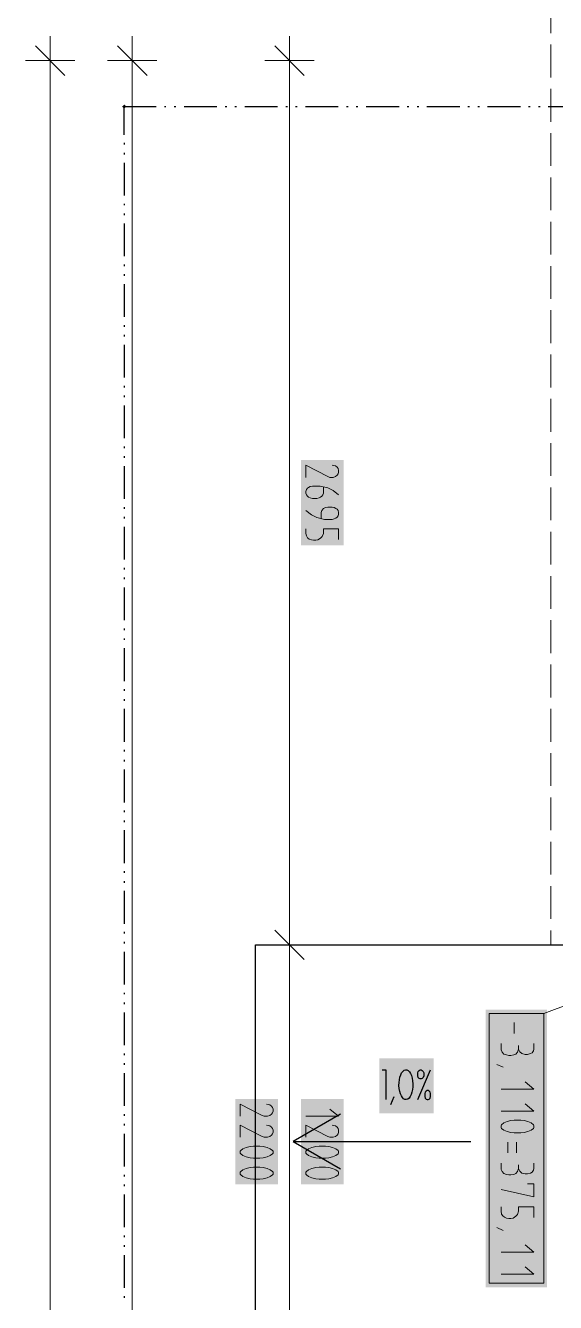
# Model space of a CAD drawing. Header units: millimetres. Extents: x 0 to 594, y 0 to 420.
# Drawn here: x 82.81 to 95.53, y 267.76 to 298.41 of the extents above; entities that cross this region are included whole.
import ezdxf

# ---------------------------------------------------------------- set-up
doc = ezdxf.new("R2010")
doc.units = ezdxf.units.MM
doc.header["$LTSCALE"] = 8
for name, color, linetype in [('PDF_2D-spady', 7, 'Continuous'), ('PDF_CTU', 7, 'Continuous'), ('PDF_Dokresleni nad rovinou rezu', 7, 'Continuous'), ('PDF_Koty delkove', 7, 'Continuous'), ('PDF_Koty vyskove-pudorysy', 7, 'Continuous'), ('PDF_Obecne 0.25', 7, 'Continuous')]:
    doc.layers.add(name, color=color, linetype=linetype)

msp = doc.modelspace()

# ---------------------------------------------------------------- linework, layer by layer
at = {"layer": 'PDF_2D-spady', "lineweight": 25}
for points in [[(91.371, 273.342), (91.454, 273.342), (91.454, 272.633)], [(92.222, 272.633), (92.529, 273.342)], [(92.517, 272.81), (92.494, 272.834), (92.47, 272.846), (92.447, 272.846), (92.423, 272.834), (92.399, 272.81), (92.388, 272.775), (92.388, 272.705), (92.399, 272.669), (92.423, 272.645), (92.447, 272.633)], [(92.447, 272.633), (92.47, 272.633), (92.494, 272.645), (92.517, 272.669), (92.529, 272.705), (92.529, 272.775), (92.517, 272.81)], [(91.572, 272.515), (91.655, 272.705)], [(90.369, 272.278), (89.232, 271.622), (93.497, 271.622)], [(89.232, 271.622), (90.369, 270.966)]]:
    msp.add_lwpolyline(points, dxfattribs=at)
msp.add_lwpolyline([(92.364, 273.201), (92.352, 273.165), (92.329, 273.141), (92.305, 273.129), (92.281, 273.129), (92.258, 273.141), (92.234, 273.165), (92.222, 273.201), (92.222, 273.271), (92.234, 273.306), (92.258, 273.33), (92.281, 273.342), (92.305, 273.342), (92.329, 273.33), (92.352, 273.306), (92.364, 273.271)], close=True, dxfattribs=at)
msp.add_ellipse((91.938, 272.988), major_axis=(0, -0.358), ratio=0.4646, start_param=1.832348, end_param=8.115533, dxfattribs=at)
at = {"layer": 'PDF_2D-spady', "color": 7, "lineweight": 25, "true_color": 0xffffff, "transparency": 33554559}
msp.add_solid([(91.301, 272.302), (92.6, 272.302), (91.301, 273.625), (92.6, 273.625)], dxfattribs=at)
at = {"layer": 'PDF_CTU', "lineweight": 9}
for points in [[(95.414, 299.016), (95.414, 298.228)], [(95.414, 297.953), (95.414, 297.165)], [(95.414, 296.89), (95.414, 296.102)], [(95.414, 295.827), (95.414, 295.039)], [(95.414, 294.764), (95.414, 293.976)], [(95.414, 293.701), (95.414, 292.913)], [(95.414, 292.638), (95.414, 291.85)], [(95.414, 291.575), (95.414, 290.787)], [(95.414, 290.512), (95.414, 289.725)], [(95.414, 289.449), (95.414, 288.662)], [(95.414, 288.386), (95.414, 287.599)], [(95.414, 287.323), (95.414, 286.536)], [(95.414, 286.26), (95.414, 285.473)], [(95.414, 285.197), (95.414, 284.41)], [(95.414, 284.134), (95.414, 283.347)], [(95.414, 283.071), (95.414, 282.284)], [(95.414, 282.008), (95.414, 281.221)], [(95.414, 280.945), (95.414, 280.158)], [(95.414, 279.882), (95.414, 279.095)], [(95.414, 278.819), (95.414, 278.032)], [(95.414, 277.756), (95.414, 276.969)], [(95.414, 276.693), (95.414, 276.346)], [(95.414, 276.346), (95.414, 276.346)]]:
    msp.add_lwpolyline(points, dxfattribs=at)
at = {"layer": 'PDF_Dokresleni nad rovinou rezu', "lineweight": 25}
for points in [[(85.178, 295.787), (85.178, 296.465), (85.945, 296.465)], [(86.142, 296.465), (86.181, 296.465)], [(86.378, 296.465), (86.417, 296.465)], [(86.614, 296.465), (87.402, 296.465)], [(87.599, 296.465), (87.638, 296.465)], [(87.835, 296.465), (87.874, 296.465)], [(88.071, 296.465), (88.858, 296.465)], [(89.055, 296.465), (89.095, 296.465)], [(89.291, 296.465), (89.331, 296.465)], [(89.528, 296.465), (90.315, 296.465)], [(90.512, 296.465), (90.551, 296.465)], [(90.748, 296.465), (90.788, 296.465)], [(90.984, 296.465), (91.772, 296.465)], [(91.969, 296.465), (92.008, 296.465)], [(92.205, 296.465), (92.244, 296.465)], [(92.441, 296.465), (93.228, 296.465)], [(93.425, 296.465), (93.465, 296.465)], [(93.662, 296.465), (93.701, 296.465)], [(93.898, 296.465), (94.685, 296.465)], [(94.882, 296.465), (94.921, 296.465)], [(95.118, 296.465), (95.158, 296.465)], [(95.354, 296.465), (96.142, 296.465)], [(85.178, 295.591), (85.178, 295.551)], [(85.178, 295.354), (85.178, 295.315)], [(85.178, 295.118), (85.178, 294.331)], [(85.178, 294.134), (85.178, 294.095)], [(85.178, 293.898), (85.178, 293.858)], [(85.178, 293.662), (85.178, 292.874)], [(85.178, 292.677), (85.178, 292.638)], [(85.178, 292.441), (85.178, 292.402)], [(85.178, 292.205), (85.178, 291.417)], [(85.178, 291.221), (85.178, 291.181)], [(85.178, 290.984), (85.178, 290.945)], [(85.178, 290.748), (85.178, 289.961)], [(85.178, 289.764), (85.178, 289.725)], [(85.178, 289.528), (85.178, 289.488)], [(85.178, 289.291), (85.178, 288.504)], [(85.178, 288.307), (85.178, 288.268)], [(85.178, 288.071), (85.178, 288.032)], [(85.178, 287.835), (85.178, 287.047)], [(85.178, 286.85), (85.178, 286.811)], [(85.178, 286.614), (85.178, 286.575)], [(85.178, 286.378), (85.178, 285.591)], [(85.178, 285.394), (85.178, 285.354)], [(85.178, 285.158), (85.178, 285.118)], [(85.178, 284.921), (85.178, 284.134)], [(85.178, 283.937), (85.178, 283.898)], [(85.178, 283.701), (85.178, 283.662)], [(85.178, 283.465), (85.178, 282.677)], [(85.178, 282.48), (85.178, 282.441)], [(85.178, 282.244), (85.178, 282.205)], [(85.178, 282.008), (85.178, 281.221)], [(85.178, 281.024), (85.178, 280.984)], [(85.178, 280.788), (85.178, 280.748)], [(85.178, 280.551), (85.178, 279.764)], [(85.178, 279.567), (85.178, 279.528)], [(85.178, 279.331), (85.178, 279.291)], [(85.178, 279.095), (85.178, 278.307)], [(85.178, 278.11), (85.178, 278.071)], [(85.178, 277.874), (85.178, 277.835)], [(85.178, 277.638), (85.178, 276.851)], [(85.178, 276.654), (85.178, 276.614)], [(85.178, 276.417), (85.178, 276.378)], [(85.178, 276.181), (85.178, 275.394)], [(85.178, 275.197), (85.178, 275.158)], [(85.178, 274.961), (85.178, 274.921)], [(85.178, 274.725), (85.178, 273.937)], [(85.178, 273.74), (85.178, 273.701)], [(85.178, 273.504), (85.178, 273.465)], [(85.178, 273.268), (85.178, 272.48)], [(85.178, 272.284), (85.178, 272.244)], [(85.178, 272.047), (85.178, 272.008)], [(85.178, 271.811), (85.178, 271.024)], [(85.178, 270.827), (85.178, 270.788)], [(85.178, 270.591), (85.178, 270.551)], [(85.178, 270.354), (85.178, 269.567)], [(85.178, 269.37), (85.178, 269.331)], [(85.178, 269.134), (85.178, 269.095)], [(85.178, 268.898), (85.178, 268.11)], [(85.178, 267.913), (85.178, 267.874)]]:
    msp.add_lwpolyline(points, dxfattribs=at)
at = {"layer": 'PDF_Dokresleni nad rovinou rezu', "lineweight": 25, "transparency": 33554559}
for points in [[(85.128, 296.465), (85.178, 296.514), (85.178, 296.415), (85.227, 296.465)], [(85.178, 296.514), (85.227, 296.465), (85.128, 296.465), (85.178, 296.415)]]:
    msp.add_solid(points, dxfattribs=at)
at = {"layer": 'PDF_Koty delkove', "lineweight": 18}
for points in [[(83.047, 297.921), (83.756, 297.213)], [(83.402, 297.567), (83.402, 298.157)], [(85.018, 297.921), (85.726, 297.213)], [(85.372, 297.567), (85.372, 298.157)], [(88.789, 297.921), (89.498, 297.213)], [(89.143, 158.433), (89.143, 159.024), (89.143, 219.339), (89.143, 224.575), (89.143, 230.48), (89.143, 235.717), (89.143, 266.898), (89.143, 276.346), (89.143, 278.84), (89.143, 278.94), (89.143, 284.803), (89.143, 289.081), (89.143, 297.567), (89.143, 298.157)], [(82.811, 297.567), (83.402, 297.567), (83.992, 297.567)], [(83.402, 297.567), (83.402, 231.322), (83.402, 159.024)], [(84.781, 297.567), (85.372, 297.567), (85.963, 297.567)], [(85.372, 297.567), (85.372, 269.017), (85.372, 235.717), (85.372, 219.339), (85.372, 159.024)], [(88.553, 297.567), (89.143, 297.567), (89.734, 297.567)], [(89.537, 287.565), (89.537, 287.86), (90.062, 287.586), (90.115, 287.565), (90.194, 287.565), (90.246, 287.586), (90.285, 287.618), (90.312, 287.649), (90.324, 287.691), (90.324, 287.733), (90.312, 287.775), (90.285, 287.807), (90.246, 287.838), (90.168, 287.86)], [(89.537, 287.187), (89.537, 287.229), (89.55, 287.271), (89.577, 287.303), (89.603, 287.323), (89.643, 287.345), (89.695, 287.356), (89.879, 287.356), (90.062, 287.313), (90.194, 287.25), (90.324, 287.145)], [(89.958, 287.334), (89.958, 287.187), (89.944, 287.145), (89.918, 287.114), (89.891, 287.093), (89.853, 287.072), (89.8, 287.061), (89.695, 287.061), (89.643, 287.072), (89.603, 287.093), (89.577, 287.114), (89.55, 287.145), (89.537, 287.187)], [(89.537, 286.767), (89.669, 286.662), (89.8, 286.599), (89.984, 286.557), (90.168, 286.557), (90.22, 286.568), (90.259, 286.589), (90.285, 286.61), (90.312, 286.641), (90.324, 286.683), (90.324, 286.725), (90.312, 286.767), (90.285, 286.799), (90.259, 286.82), (90.22, 286.841), (90.168, 286.852), (90.062, 286.852), (90.01, 286.841), (89.958, 286.82), (89.918, 286.767), (89.905, 286.725), (89.905, 286.578)], [(90.324, 286.074), (90.324, 286.326), (89.958, 286.326), (89.958, 286.221), (89.931, 286.148), (89.891, 286.106), (89.826, 286.064), (89.774, 286.054), (89.721, 286.054), (89.669, 286.064), (89.617, 286.085), (89.577, 286.117), (89.55, 286.158), (89.537, 286.221), (89.537, 286.326)], [(88.789, 276.701), (89.498, 275.992)], [(88.553, 276.346), (89.143, 276.346), (89.734, 276.346)], [(87.962, 272.231), (87.962, 272.525), (88.487, 272.252), (88.54, 272.231), (88.619, 272.231), (88.671, 272.252), (88.71, 272.283), (88.737, 272.315), (88.75, 272.357), (88.75, 272.398), (88.737, 272.44), (88.71, 272.472), (88.671, 272.503), (88.593, 272.525)], [(89.537, 272.231), (90.324, 272.231), (90.115, 272.398)], [(87.962, 271.727), (87.962, 272.021), (88.487, 271.748), (88.54, 271.727), (88.619, 271.727), (88.671, 271.748), (88.71, 271.779), (88.737, 271.811), (88.75, 271.853), (88.75, 271.894), (88.737, 271.937), (88.71, 271.968), (88.671, 272), (88.593, 272.021)], [(89.537, 271.727), (89.537, 272.021), (90.062, 271.748), (90.115, 271.727)], [(90.115, 271.727), (90.194, 271.727), (90.246, 271.748), (90.285, 271.779), (90.312, 271.811), (90.324, 271.853), (90.324, 271.894), (90.312, 271.937), (90.285, 271.968), (90.246, 272), (90.168, 272.021)], [(88.028, 271.453), (87.976, 271.412), (87.962, 271.39), (87.962, 271.349), (87.976, 271.327), (88.028, 271.286), (88.107, 271.254), (88.199, 271.234), (88.278, 271.223)], [(88.278, 271.223), (88.436, 271.223), (88.513, 271.234), (88.606, 271.254), (88.684, 271.286), (88.737, 271.327), (88.75, 271.349), (88.75, 271.39), (88.737, 271.412), (88.684, 271.453), (88.606, 271.485), (88.513, 271.506), (88.436, 271.517), (88.278, 271.517), (88.199, 271.506), (88.107, 271.485), (88.028, 271.453)], [(89.603, 270.949), (89.55, 270.908), (89.537, 270.886), (89.537, 270.845), (89.55, 270.823), (89.603, 270.782), (89.682, 270.75), (89.774, 270.73), (89.853, 270.719)], [(89.853, 270.719), (90.01, 270.719), (90.088, 270.73), (90.18, 270.75), (90.259, 270.782), (90.312, 270.823), (90.324, 270.845), (90.324, 270.886), (90.312, 270.908), (90.259, 270.949), (90.18, 270.981), (90.088, 271.002), (90.01, 271.013), (89.853, 271.013), (89.774, 271.002), (89.682, 270.981), (89.603, 270.949)]]:
    msp.add_lwpolyline(points, dxfattribs=at)
for points in [[(89.853, 271.223), (90.01, 271.223), (90.088, 271.234), (90.18, 271.254), (90.259, 271.286), (90.312, 271.327), (90.324, 271.349), (90.324, 271.39), (90.312, 271.412), (90.259, 271.453), (90.18, 271.485), (90.088, 271.506), (90.01, 271.517), (89.853, 271.517), (89.774, 271.506), (89.682, 271.485), (89.603, 271.453), (89.55, 271.412), (89.537, 271.39), (89.537, 271.349), (89.55, 271.327), (89.603, 271.286), (89.682, 271.254), (89.774, 271.234)], [(88.278, 270.719), (88.436, 270.719), (88.513, 270.73), (88.606, 270.75), (88.684, 270.782), (88.737, 270.823), (88.75, 270.845), (88.75, 270.886), (88.737, 270.908), (88.684, 270.949), (88.606, 270.981), (88.513, 271.002), (88.436, 271.013), (88.278, 271.013), (88.199, 271.002), (88.107, 270.981), (88.028, 270.949), (87.976, 270.908), (87.962, 270.886), (87.962, 270.845), (87.976, 270.823), (88.028, 270.782), (88.107, 270.75), (88.199, 270.73)]]:
    msp.add_lwpolyline(points, close=True, dxfattribs=at)
at = {"layer": 'PDF_Koty delkove', "color": 7, "lineweight": 18, "true_color": 0xffffff, "transparency": 33554559}
for points in [[(89.419, 287.978), (89.419, 285.936), (90.443, 287.978), (90.443, 285.936)], [(87.844, 272.643), (87.844, 270.601), (88.868, 272.643), (88.868, 270.601)], [(89.419, 272.643), (89.419, 270.601), (90.443, 272.643), (90.443, 270.601)]]:
    msp.add_solid(points, dxfattribs=at)
at = {"layer": 'PDF_Koty vyskove-pudorysy', "lineweight": 18}
for points in [[(95.245, 274.697), (97.776, 275.641)], [(94.538, 274.478), (94.538, 274.215)], [(94.222, 273.975), (94.222, 273.822), (94.249, 273.767), (94.288, 273.723), (94.353, 273.702), (94.406, 273.69), (94.459, 273.69), (94.524, 273.702), (94.576, 273.723), (94.616, 273.767), (94.642, 273.843)], [(95.009, 273.975), (95.009, 273.843), (94.997, 273.799), (94.97, 273.756), (94.93, 273.734), (94.853, 273.712), (94.8, 273.712), (94.721, 273.734), (94.668, 273.778), (94.642, 273.843), (94.642, 273.931)], [(94.117, 273.472), (94.275, 273.406)], [(94.222, 272.881), (95.009, 272.881), (94.8, 273.056)], [(94.222, 272.356), (95.009, 272.356), (94.8, 272.531)], [(94.38, 271.613), (94.38, 271.35)], [(94.59, 271.613), (94.59, 271.35)], [(94.222, 271.109), (94.222, 270.956), (94.249, 270.902), (94.288, 270.858), (94.353, 270.836), (94.406, 270.825), (94.459, 270.825), (94.524, 270.836), (94.576, 270.858), (94.616, 270.902), (94.642, 270.978)], [(95.009, 271.109), (95.009, 270.978), (94.997, 270.934), (94.97, 270.891), (94.93, 270.868), (94.853, 270.847), (94.8, 270.847), (94.721, 270.868), (94.668, 270.912), (94.642, 270.978), (94.642, 271.065)], [(94.853, 270.607), (95.009, 270.607), (95.009, 270.3), (94.222, 270.475)], [(95.009, 269.797), (95.009, 270.059), (94.642, 270.059), (94.642, 269.95), (94.616, 269.874), (94.576, 269.83), (94.511, 269.786), (94.459, 269.775), (94.406, 269.775), (94.353, 269.786), (94.301, 269.808), (94.262, 269.841), (94.235, 269.884), (94.222, 269.95), (94.222, 270.059)], [(94.117, 269.557), (94.275, 269.49)], [(94.222, 268.966), (95.009, 268.966), (94.8, 269.141)], [(94.222, 268.441), (95.009, 268.441), (94.8, 268.616)]]:
    msp.add_lwpolyline(points, dxfattribs=at)
for points in [[(93.933, 274.697), (93.933, 268.223), (95.245, 268.223), (95.245, 274.697)], [(94.538, 271.831), (94.695, 271.831), (94.773, 271.842), (94.865, 271.864), (94.944, 271.897), (94.997, 271.94), (95.009, 271.962), (95.009, 272.006), (94.997, 272.028), (94.944, 272.071), (94.865, 272.104), (94.773, 272.127), (94.695, 272.138), (94.538, 272.138), (94.459, 272.127), (94.367, 272.104), (94.288, 272.071), (94.235, 272.028), (94.222, 272.006), (94.222, 271.962), (94.235, 271.94), (94.288, 271.897), (94.367, 271.864), (94.459, 271.842)]]:
    msp.add_lwpolyline(points, close=True, dxfattribs=at)
at = {"layer": 'PDF_Koty vyskove-pudorysy', "color": 7, "lineweight": 18, "true_color": 0xffffff, "transparency": 33554559}
msp.add_solid([(93.854, 274.791), (93.854, 268.128), (95.324, 274.791), (95.324, 268.128)], dxfattribs=at)
at = {"layer": 'PDF_Obecne 0.25', "lineweight": 25}
msp.add_lwpolyline([(97.776, 266.898), (88.327, 266.898), (88.327, 276.346), (97.776, 276.346), (97.776, 266.898)], dxfattribs=at)

doc.saveas('drawing.dxf')
